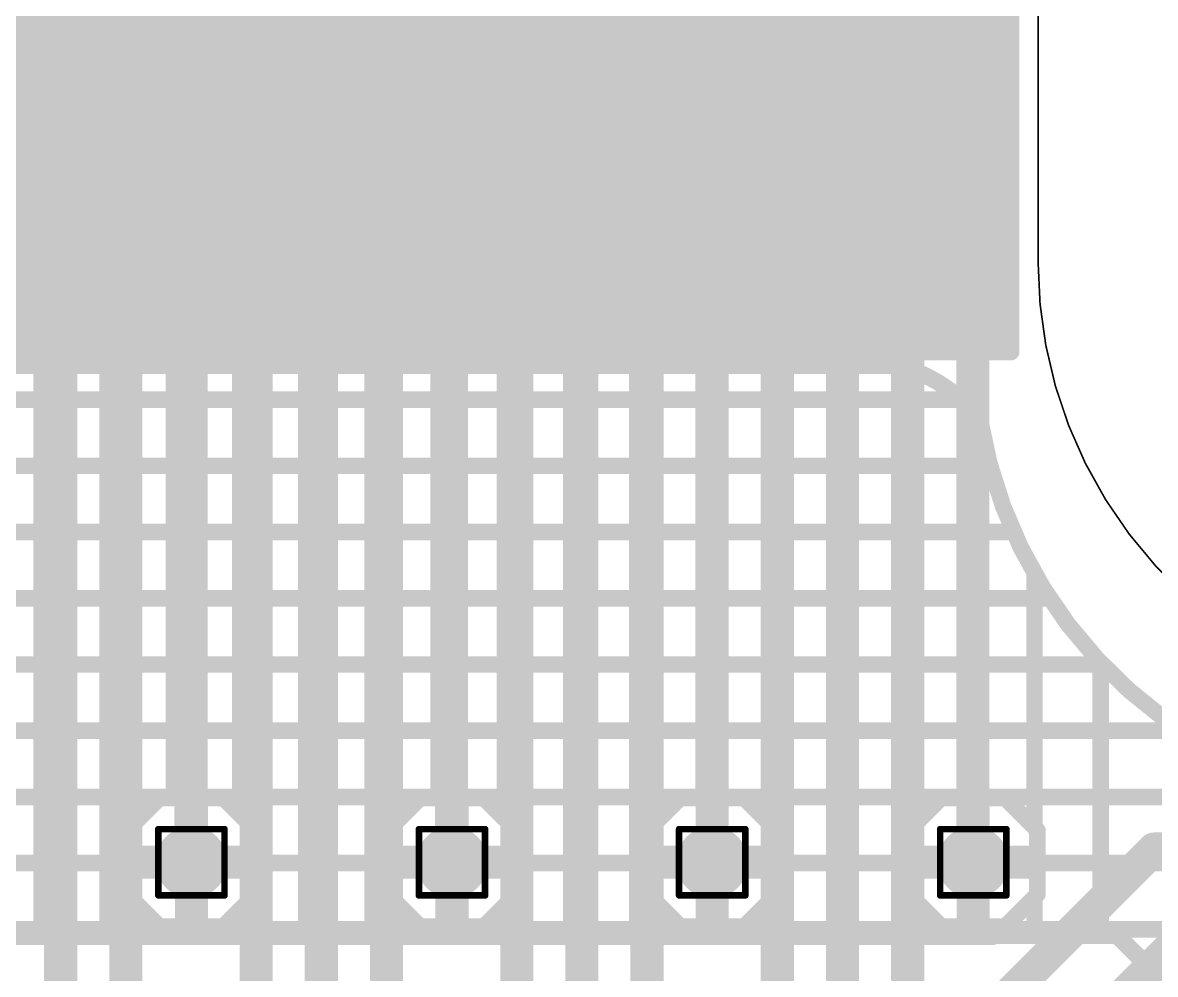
# Model space of a CAD drawing. Header units: millimetres. Extents: x 0 to 13.2, y -0.1 to 6.1.
# Drawn here: x 3.8922 to 4.2344, y 3.8461 to 4.1336 of the extents above; entities that cross this region are included whole.
import ezdxf

# ---------------------------------------------------------------- set-up
doc = ezdxf.new("R2010")
doc.units = ezdxf.units.MM
doc.header["$MEASUREMENT"] = 0
for name, color, linetype in [('BottomLayer', 5, 'Continuous'), ('BottomOverlay', 54, 'Continuous'), ('BottomPaste', 16, 'Continuous'), ('BottomSolder', 6, 'Continuous'), ('DrillDrawing', 1, 'Continuous'), ('Mechanical2', 216, 'Continuous'), ('TopLayer', 1, 'Continuous'), ('TopSolder', 216, 'Continuous'), ('ViaHoleLayer', 16, 'Continuous')]:
    doc.layers.add(name, color=color, linetype=linetype)

# ---------------------------------------------------------------- blocks, each defined once
blk = doc.blocks.new('32_____R______P_____B_9')
at = {"layer": 'BottomLayer'}
for points in [[(-0.29921, -0.07874), (-0.31102, -0.07874), (-0.31102, 0.07874), (-0.29921, 0.07874)], [(-0.27953, -0.07874), (-0.29134, -0.07874), (-0.29134, 0.07874), (-0.27953, 0.07874)], [(-0.25984, -0.07874), (-0.27165, -0.07874), (-0.27165, 0.07874), (-0.25984, 0.07874)], [(-0.24016, -0.07874), (-0.25197, -0.07874), (-0.25197, 0.07874), (-0.24016, 0.07874)], [(-0.22047, -0.07874), (-0.23228, -0.07874), (-0.23228, 0.07874), (-0.22047, 0.07874)], [(-0.20079, -0.07874), (-0.2126, -0.07874), (-0.2126, 0.07874), (-0.20079, 0.07874)], [(-0.1811, -0.07874), (-0.19291, -0.07874), (-0.19291, 0.07874), (-0.1811, 0.07874)], [(-0.16142, -0.07874), (-0.17323, -0.07874), (-0.17323, 0.07874), (-0.16142, 0.07874)], [(-0.14173, -0.07874), (-0.15354, -0.07874), (-0.15354, 0.07874), (-0.14173, 0.07874)], [(-0.12205, -0.07874), (-0.13386, -0.07874), (-0.13386, 0.07874), (-0.12205, 0.07874)], [(-0.10236, -0.07874), (-0.11417, -0.07874), (-0.11417, 0.07874), (-0.10236, 0.07874)], [(-0.08268, -0.07874), (-0.09449, -0.07874), (-0.09449, 0.07874), (-0.08268, 0.07874)], [(-0.06299, -0.07874), (-0.0748, -0.07874), (-0.0748, 0.07874), (-0.06299, 0.07874)], [(-0.04331, -0.07874), (-0.05512, -0.07874), (-0.05512, 0.07874), (-0.04331, 0.07874)], [(-0.02362, -0.07874), (-0.03543, -0.07874), (-0.03543, 0.07874), (-0.02362, 0.07874)], [(-0.00394, -0.07874), (-0.01575, -0.07874), (-0.01575, 0.07874), (-0.00394, 0.07874)], [(0.01575, -0.07874), (0.00394, -0.07874), (0.00394, 0.07874), (0.01575, 0.07874)], [(0.03543, -0.07874), (0.02362, -0.07874), (0.02362, 0.07874), (0.03543, 0.07874)], [(0.05512, -0.07874), (0.04331, -0.07874), (0.04331, 0.07874), (0.05512, 0.07874)], [(0.0748, -0.07874), (0.06299, -0.07874), (0.06299, 0.07874), (0.0748, 0.07874)], [(0.09449, -0.07874), (0.08268, -0.07874), (0.08268, 0.07874), (0.09449, 0.07874)], [(0.11417, -0.07874), (0.10236, -0.07874), (0.10236, 0.07874), (0.11417, 0.07874)], [(0.13386, -0.07874), (0.12205, -0.07874), (0.12205, 0.07874), (0.13386, 0.07874)], [(0.15354, -0.07874), (0.14173, -0.07874), (0.14173, 0.07874), (0.15354, 0.07874)], [(0.17323, -0.07874), (0.16142, -0.07874), (0.16142, 0.07874), (0.17323, 0.07874)], [(0.19291, -0.07874), (0.1811, -0.07874), (0.1811, 0.07874), (0.19291, 0.07874)], [(0.2126, -0.07874), (0.20079, -0.07874), (0.20079, 0.07874), (0.2126, 0.07874)], [(0.23228, -0.07874), (0.22047, -0.07874), (0.22047, 0.07874), (0.23228, 0.07874)], [(0.25197, -0.07874), (0.24016, -0.07874), (0.24016, 0.07874), (0.25197, 0.07874)], [(0.27165, -0.07874), (0.25984, -0.07874), (0.25984, 0.07874), (0.27165, 0.07874)], [(0.29134, -0.07874), (0.27953, -0.07874), (0.27953, 0.07874), (0.29134, 0.07874)], [(0.31102, -0.07874), (0.29921, -0.07874), (0.29921, 0.07874), (0.31102, 0.07874)]]:
    blk.add_hatch(color=5, dxfattribs=at).paths.add_polyline_path(points)
at = {"layer": 'BottomPaste'}
for points in [[(-0.29921, -0.07874), (-0.31102, -0.07874), (-0.31102, 0.07874), (-0.29921, 0.07874)], [(-0.27953, -0.07874), (-0.29134, -0.07874), (-0.29134, 0.07874), (-0.27953, 0.07874)], [(-0.25984, -0.07874), (-0.27165, -0.07874), (-0.27165, 0.07874), (-0.25984, 0.07874)], [(-0.24016, -0.07874), (-0.25197, -0.07874), (-0.25197, 0.07874), (-0.24016, 0.07874)], [(-0.22047, -0.07874), (-0.23228, -0.07874), (-0.23228, 0.07874), (-0.22047, 0.07874)], [(-0.20079, -0.07874), (-0.2126, -0.07874), (-0.2126, 0.07874), (-0.20079, 0.07874)], [(-0.1811, -0.07874), (-0.19291, -0.07874), (-0.19291, 0.07874), (-0.1811, 0.07874)], [(-0.16142, -0.07874), (-0.17323, -0.07874), (-0.17323, 0.07874), (-0.16142, 0.07874)], [(-0.14173, -0.07874), (-0.15354, -0.07874), (-0.15354, 0.07874), (-0.14173, 0.07874)], [(-0.12205, -0.07874), (-0.13386, -0.07874), (-0.13386, 0.07874), (-0.12205, 0.07874)], [(-0.10236, -0.07874), (-0.11417, -0.07874), (-0.11417, 0.07874), (-0.10236, 0.07874)], [(-0.08268, -0.07874), (-0.09449, -0.07874), (-0.09449, 0.07874), (-0.08268, 0.07874)], [(-0.06299, -0.07874), (-0.0748, -0.07874), (-0.0748, 0.07874), (-0.06299, 0.07874)], [(-0.04331, -0.07874), (-0.05512, -0.07874), (-0.05512, 0.07874), (-0.04331, 0.07874)], [(-0.02362, -0.07874), (-0.03543, -0.07874), (-0.03543, 0.07874), (-0.02362, 0.07874)], [(-0.00394, -0.07874), (-0.01575, -0.07874), (-0.01575, 0.07874), (-0.00394, 0.07874)], [(0.01575, -0.07874), (0.00394, -0.07874), (0.00394, 0.07874), (0.01575, 0.07874)], [(0.03543, -0.07874), (0.02362, -0.07874), (0.02362, 0.07874), (0.03543, 0.07874)], [(0.05512, -0.07874), (0.04331, -0.07874), (0.04331, 0.07874), (0.05512, 0.07874)], [(0.0748, -0.07874), (0.06299, -0.07874), (0.06299, 0.07874), (0.0748, 0.07874)], [(0.09449, -0.07874), (0.08268, -0.07874), (0.08268, 0.07874), (0.09449, 0.07874)], [(0.11417, -0.07874), (0.10236, -0.07874), (0.10236, 0.07874), (0.11417, 0.07874)], [(0.13386, -0.07874), (0.12205, -0.07874), (0.12205, 0.07874), (0.13386, 0.07874)], [(0.15354, -0.07874), (0.14173, -0.07874), (0.14173, 0.07874), (0.15354, 0.07874)], [(0.17323, -0.07874), (0.16142, -0.07874), (0.16142, 0.07874), (0.17323, 0.07874)], [(0.19291, -0.07874), (0.1811, -0.07874), (0.1811, 0.07874), (0.19291, 0.07874)], [(0.2126, -0.07874), (0.20079, -0.07874), (0.20079, 0.07874), (0.2126, 0.07874)], [(0.23228, -0.07874), (0.22047, -0.07874), (0.22047, 0.07874), (0.23228, 0.07874)], [(0.25197, -0.07874), (0.24016, -0.07874), (0.24016, 0.07874), (0.25197, 0.07874)], [(0.27165, -0.07874), (0.25984, -0.07874), (0.25984, 0.07874), (0.27165, 0.07874)], [(0.29134, -0.07874), (0.27953, -0.07874), (0.27953, 0.07874), (0.29134, 0.07874)], [(0.31102, -0.07874), (0.29921, -0.07874), (0.29921, 0.07874), (0.31102, 0.07874)]]:
    blk.add_hatch(color=16, dxfattribs=at).paths.add_polyline_path(points)
at = {"layer": 'BottomSolder'}
for points in [[(-0.29521, -0.08274), (-0.31502, -0.08274), (-0.31502, 0.08274), (-0.29521, 0.08274)], [(-0.27553, -0.08274), (-0.29534, -0.08274), (-0.29534, 0.08274), (-0.27553, 0.08274)], [(-0.25584, -0.08274), (-0.27565, -0.08274), (-0.27565, 0.08274), (-0.25584, 0.08274)], [(-0.23616, -0.08274), (-0.25597, -0.08274), (-0.25597, 0.08274), (-0.23616, 0.08274)], [(-0.21647, -0.08274), (-0.23628, -0.08274), (-0.23628, 0.08274), (-0.21647, 0.08274)], [(-0.19679, -0.08274), (-0.2166, -0.08274), (-0.2166, 0.08274), (-0.19679, 0.08274)], [(-0.1771, -0.08274), (-0.19691, -0.08274), (-0.19691, 0.08274), (-0.1771, 0.08274)], [(-0.15742, -0.08274), (-0.17723, -0.08274), (-0.17723, 0.08274), (-0.15742, 0.08274)], [(-0.13773, -0.08274), (-0.15754, -0.08274), (-0.15754, 0.08274), (-0.13773, 0.08274)], [(-0.11805, -0.08274), (-0.13786, -0.08274), (-0.13786, 0.08274), (-0.11805, 0.08274)], [(-0.09836, -0.08274), (-0.11817, -0.08274), (-0.11817, 0.08274), (-0.09836, 0.08274)], [(-0.07868, -0.08274), (-0.09849, -0.08274), (-0.09849, 0.08274), (-0.07868, 0.08274)], [(-0.05899, -0.08274), (-0.0788, -0.08274), (-0.0788, 0.08274), (-0.05899, 0.08274)], [(-0.03931, -0.08274), (-0.05912, -0.08274), (-0.05912, 0.08274), (-0.03931, 0.08274)], [(-0.01962, -0.08274), (-0.03943, -0.08274), (-0.03943, 0.08274), (-0.01962, 0.08274)], [(0.00006, -0.08274), (-0.01975, -0.08274), (-0.01975, 0.08274), (0.00006, 0.08274)], [(0.01975, -0.08274), (-0.00006, -0.08274), (-0.00006, 0.08274), (0.01975, 0.08274)], [(0.03943, -0.08274), (0.01962, -0.08274), (0.01962, 0.08274), (0.03943, 0.08274)], [(0.05912, -0.08274), (0.03931, -0.08274), (0.03931, 0.08274), (0.05912, 0.08274)], [(0.0788, -0.08274), (0.05899, -0.08274), (0.05899, 0.08274), (0.0788, 0.08274)], [(0.09849, -0.08274), (0.07868, -0.08274), (0.07868, 0.08274), (0.09849, 0.08274)], [(0.11817, -0.08274), (0.09836, -0.08274), (0.09836, 0.08274), (0.11817, 0.08274)], [(0.13786, -0.08274), (0.11805, -0.08274), (0.11805, 0.08274), (0.13786, 0.08274)], [(0.15754, -0.08274), (0.13773, -0.08274), (0.13773, 0.08274), (0.15754, 0.08274)], [(0.17723, -0.08274), (0.15742, -0.08274), (0.15742, 0.08274), (0.17723, 0.08274)], [(0.19691, -0.08274), (0.1771, -0.08274), (0.1771, 0.08274), (0.19691, 0.08274)], [(0.2166, -0.08274), (0.19679, -0.08274), (0.19679, 0.08274), (0.2166, 0.08274)], [(0.23628, -0.08274), (0.21647, -0.08274), (0.21647, 0.08274), (0.23628, 0.08274)], [(0.25597, -0.08274), (0.23616, -0.08274), (0.23616, 0.08274), (0.25597, 0.08274)], [(0.27565, -0.08274), (0.25584, -0.08274), (0.25584, 0.08274), (0.27565, 0.08274)], [(0.29534, -0.08274), (0.27553, -0.08274), (0.27553, 0.08274), (0.29534, 0.08274)], [(0.31502, -0.08274), (0.29521, -0.08274), (0.29521, 0.08274), (0.31502, 0.08274)]]:
    blk.add_hatch(color=6, dxfattribs=at).paths.add_polyline_path(points)
at = {"layer": 'BottomOverlay'}
for points, const_width in [([(0.31412, 0.1), (0.29912, 0.1)], 0.00787), ([(0.30612, 0.093), (0.29912, 0.1)], 0.00787), ([(0.31412, 0.1), (0.30712, 0.093)], 0.00787), ([(-0.31669, 0.084), (-0.31669, -0.079)], 0.005), ([(0.31669, 0.084), (-0.31669, 0.084)], 0.005), ([(0.31669, 0.084), (0.19512, 0.084)], 0.005), ([(0.31669, 0.084), (0.31669, -0.079)], 0.005)]:
    blk.add_lwpolyline(points, dxfattribs=dict(at, const_width=const_width))
for points, const_width in [([(0.29715, 0.1, 1), (0.30109, 0.1, 1)], 0.00394), ([(0.29715, 0.1, 1), (0.30109, 0.1, 1)], 0.00394), ([(0.31215, 0.1, 1), (0.31609, 0.1, 1)], 0.00394), ([(0.31215, 0.1, 1), (0.31609, 0.1, 1)], 0.00394), ([(0.30415, 0.093, 1), (0.30809, 0.093, 1)], 0.00394), ([(0.30515, 0.093, 1), (0.30909, 0.093, 1)], 0.00394), ([(-0.31794, 0.084, 1), (-0.31544, 0.084, 1)], 0.0025), ([(-0.31794, 0.084, 1), (-0.31544, 0.084, 1)], 0.0025), ([(0.19387, 0.084, 1), (0.19637, 0.084, 1)], 0.0025), ([(0.31544, 0.084, 1), (0.31794, 0.084, 1)], 0.0025), ([(0.31544, 0.084, 1), (0.31794, 0.084, 1)], 0.0025), ([(0.31544, 0.084, 1), (0.31794, 0.084, 1)], 0.0025), ([(-0.31794, -0.079, 1), (-0.31544, -0.079, 1)], 0.0025), ([(0.31544, -0.079, 1), (0.31794, -0.079, 1)], 0.0025)]:
    blk.add_lwpolyline(points, format="xyb", close=True, dxfattribs=dict(at, const_width=const_width))

msp = doc.modelspace()

# ---------------------------------------------------------------- hatches: boundary and pattern name
at = {"layer": 'BottomLayer'}
h = msp.add_hatch(color=5, dxfattribs=at)
edge = h.paths.add_edge_path()
edge.add_arc((3.94315, 3.88), 0.00689, 0, 360)
h = msp.add_hatch(color=5, dxfattribs=at)
edge = h.paths.add_edge_path()
edge.add_arc((4.02189, 3.88), 0.00689, 0, 360)
h = msp.add_hatch(color=5, dxfattribs=at)
edge = h.paths.add_edge_path()
edge.add_arc((4.1005, 3.88), 0.00689, 0, 360)
h = msp.add_hatch(color=5, dxfattribs=at)
edge = h.paths.add_edge_path()
edge.add_arc((4.17937, 3.88), 0.00689, 0, 360)
at = {"layer": 'BottomSolder'}
h = msp.add_hatch(color=6, dxfattribs=at)
edge = h.paths.add_edge_path()
edge.add_arc((3.94315, 3.88), 0.01089, 0, 360)
h = msp.add_hatch(color=6, dxfattribs=at)
edge = h.paths.add_edge_path()
edge.add_arc((4.02189, 3.88), 0.01089, 0, 360)
h = msp.add_hatch(color=6, dxfattribs=at)
edge = h.paths.add_edge_path()
edge.add_arc((4.1005, 3.88), 0.01089, 0, 360)
h = msp.add_hatch(color=6, dxfattribs=at)
edge = h.paths.add_edge_path()
edge.add_arc((4.17937, 3.88), 0.01089, 0, 360)
at = {"layer": 'TopLayer'}
h = msp.add_hatch(color=1, dxfattribs=at)
edge = h.paths.add_edge_path()
edge.add_arc((3.94315, 3.88), 0.00689, 0, 360)
h = msp.add_hatch(color=1, dxfattribs=at)
edge = h.paths.add_edge_path()
edge.add_arc((4.02189, 3.88), 0.00689, 0, 360)
h = msp.add_hatch(color=1, dxfattribs=at)
edge = h.paths.add_edge_path()
edge.add_arc((4.1005, 3.88), 0.00689, 0, 360)
h = msp.add_hatch(color=1, dxfattribs=at)
edge = h.paths.add_edge_path()
edge.add_arc((4.17937, 3.88), 0.00689, 0, 360)
at = {"layer": 'TopSolder'}
h = msp.add_hatch(color=216, dxfattribs=at)
edge = h.paths.add_edge_path()
edge.add_arc((3.94315, 3.88), 0.01089, 0, 360)
h = msp.add_hatch(color=216, dxfattribs=at)
edge = h.paths.add_edge_path()
edge.add_arc((4.02189, 3.88), 0.01089, 0, 360)
h = msp.add_hatch(color=216, dxfattribs=at)
edge = h.paths.add_edge_path()
edge.add_arc((4.1005, 3.88), 0.01089, 0, 360)
h = msp.add_hatch(color=216, dxfattribs=at)
edge = h.paths.add_edge_path()
edge.add_arc((4.17937, 3.88), 0.01089, 0, 360)
at = {"layer": 'ViaHoleLayer'}
h = msp.add_hatch(color=16, dxfattribs=at)
edge = h.paths.add_edge_path()
edge.add_arc((3.94315, 3.88), 0.00394, 0, 360)
h = msp.add_hatch(color=16, dxfattribs=at)
edge = h.paths.add_edge_path()
edge.add_arc((4.02189, 3.88), 0.00394, 0, 360)
h = msp.add_hatch(color=16, dxfattribs=at)
edge = h.paths.add_edge_path()
edge.add_arc((4.1005, 3.88), 0.00394, 0, 360)
h = msp.add_hatch(color=16, dxfattribs=at)
edge = h.paths.add_edge_path()
edge.add_arc((4.17937, 3.88), 0.00394, 0, 360)

# ---------------------------------------------------------------- linework, layer by layer
at = {"layer": 'BottomLayer', "const_width": 0.01}
for points in [[(3.90365, 3.8203), (3.90365, 4.1181)], [(3.92333, 3.83), (3.92333, 4.1181)], [(3.94302, 3.88), (3.94302, 4.1181)], [(3.9627, 3.69647), (3.9627, 4.1181)], [(3.98239, 3.8203), (3.98239, 4.1181)], [(4.00207, 3.76), (4.00207, 4.1181)], [(4.02176, 3.88), (4.02176, 4.1181)], [(4.04144, 3.71856), (4.04144, 4.1181)], [(4.06113, 3.8203), (4.06113, 4.1181)], [(4.08081, 3.76), (4.08081, 4.1181)], [(4.1005, 3.88), (4.1005, 4.1181)], [(4.12018, 3.75382), (4.12018, 4.1181)], [(4.13987, 3.8203), (4.13987, 4.1181)], [(4.15955, 3.76155), (4.15955, 4.1181)], [(4.17924, 3.88), (4.17924, 4.1181)], [(4.181, 3.831), (4.234, 3.884)], [(4.234, 3.884), (4.4743, 3.884)], [(4.205, 3.8203), (4.2427, 3.858)]]:
    msp.add_lwpolyline(points, dxfattribs=at)
at = {"layer": 'BottomLayer', "const_width": 0.005}
for points in [[(3.90115, 4.1181, 1), (3.90615, 4.1181, 1)], [(3.92083, 4.1181, 1), (3.92583, 4.1181, 1)], [(3.94052, 4.1181, 1), (3.94552, 4.1181, 1)], [(3.9602, 4.1181, 1), (3.9652, 4.1181, 1)], [(3.97989, 4.1181, 1), (3.98489, 4.1181, 1)], [(3.99957, 4.1181, 1), (4.00457, 4.1181, 1)], [(4.01926, 4.1181, 1), (4.02426, 4.1181, 1)], [(4.03894, 4.1181, 1), (4.04394, 4.1181, 1)], [(4.05863, 4.1181, 1), (4.06363, 4.1181, 1)], [(4.07831, 4.1181, 1), (4.08331, 4.1181, 1)], [(4.098, 4.1181, 1), (4.103, 4.1181, 1)], [(4.11768, 4.1181, 1), (4.12268, 4.1181, 1)], [(4.13737, 4.1181, 1), (4.14237, 4.1181, 1)], [(4.15705, 4.1181, 1), (4.16205, 4.1181, 1)], [(4.17674, 4.1181, 1), (4.18174, 4.1181, 1)], [(4.2315, 3.884, 1), (4.2365, 3.884, 1)], [(4.2315, 3.884, 1), (4.2365, 3.884, 1)], [(3.94052, 3.88, 1), (3.94552, 3.88, 1)], [(4.01926, 3.88, 1), (4.02426, 3.88, 1)], [(4.098, 3.88, 1), (4.103, 3.88, 1)], [(4.17674, 3.88, 1), (4.18174, 3.88, 1)]]:
    msp.add_lwpolyline(points, format="xyb", close=True, dxfattribs=at)
at = {"layer": 'DrillDrawing', "const_width": 0.002}
for points in [[(3.93315, 3.89), (3.95315, 3.89)], [(3.93315, 3.87), (3.93315, 3.89)], [(3.95315, 3.87), (3.95315, 3.89)], [(4.01189, 3.89), (4.03189, 3.89)], [(4.01189, 3.87), (4.01189, 3.89)], [(4.03189, 3.87), (4.03189, 3.89)], [(4.0905, 3.89), (4.1105, 3.89)], [(4.0905, 3.87), (4.0905, 3.89)], [(4.1105, 3.87), (4.1105, 3.89)], [(4.16937, 3.89), (4.18937, 3.89)], [(4.16937, 3.87), (4.16937, 3.89)], [(4.18937, 3.87), (4.18937, 3.89)], [(3.93315, 3.87), (3.95315, 3.87)], [(4.01189, 3.87), (4.03189, 3.87)], [(4.0905, 3.87), (4.1105, 3.87)], [(4.16937, 3.87), (4.18937, 3.87)]]:
    msp.add_lwpolyline(points, dxfattribs=at)
at = {"layer": 'DrillDrawing', "const_width": 0.001}
for points in [[(3.93265, 3.89, 1), (3.93365, 3.89, 1)], [(3.93265, 3.89, 1), (3.93365, 3.89, 1)], [(3.95265, 3.89, 1), (3.95365, 3.89, 1)], [(3.95265, 3.89, 1), (3.95365, 3.89, 1)], [(4.01139, 3.89, 1), (4.01239, 3.89, 1)], [(4.01139, 3.89, 1), (4.01239, 3.89, 1)], [(4.03139, 3.89, 1), (4.03239, 3.89, 1)], [(4.03139, 3.89, 1), (4.03239, 3.89, 1)], [(4.09, 3.89, 1), (4.091, 3.89, 1)], [(4.09, 3.89, 1), (4.091, 3.89, 1)], [(4.11, 3.89, 1), (4.111, 3.89, 1)], [(4.11, 3.89, 1), (4.111, 3.89, 1)], [(4.16887, 3.89, 1), (4.16987, 3.89, 1)], [(4.16887, 3.89, 1), (4.16987, 3.89, 1)], [(4.18887, 3.89, 1), (4.18987, 3.89, 1)], [(4.18887, 3.89, 1), (4.18987, 3.89, 1)], [(3.93265, 3.87, 1), (3.93365, 3.87, 1)], [(3.93265, 3.87, 1), (3.93365, 3.87, 1)], [(3.95265, 3.87, 1), (3.95365, 3.87, 1)], [(3.95265, 3.87, 1), (3.95365, 3.87, 1)], [(4.01139, 3.87, 1), (4.01239, 3.87, 1)], [(4.01139, 3.87, 1), (4.01239, 3.87, 1)], [(4.03139, 3.87, 1), (4.03239, 3.87, 1)], [(4.03139, 3.87, 1), (4.03239, 3.87, 1)], [(4.09, 3.87, 1), (4.091, 3.87, 1)], [(4.09, 3.87, 1), (4.091, 3.87, 1)], [(4.11, 3.87, 1), (4.111, 3.87, 1)], [(4.11, 3.87, 1), (4.111, 3.87, 1)], [(4.16887, 3.87, 1), (4.16987, 3.87, 1)], [(4.16887, 3.87, 1), (4.16987, 3.87, 1)], [(4.18887, 3.87, 1), (4.18987, 3.87, 1)], [(4.18887, 3.87, 1), (4.18987, 3.87, 1)]]:
    msp.add_lwpolyline(points, format="xyb", close=True, dxfattribs=at)
at = {"layer": 'Mechanical2', "const_width": 0.0005}
msp.add_lwpolyline([(4.19897, 4.06119), (4.19897, 4.20111)], dxfattribs=at)
at = {"layer": 'Mechanical2', "const_width": 0.00025}
msp.add_lwpolyline([(4.19884, 4.06119, 1), (4.19909, 4.06119, 1)], format="xyb", close=True, dxfattribs=at)
msp.add_lwpolyline([(4.19884, 4.06119, 1), (4.19909, 4.06119, 1)], format="xyb", close=True, dxfattribs=at)
at = {"layer": 'Mechanical2', "const_width": 0.0005}
msp.add_lwpolyline([(4.33509, 3.92507, -0.414214), (4.19897, 4.06119)], format="xyb", dxfattribs=at)
at = {"layer": 'TopLayer'}
for points, const_width in [([(3.59, 4.03), (4.157, 4.03)], 0.005), ([(3.89787, 3.8575), (3.89787, 4.03)], 0.005), ([(3.91787, 3.8575), (3.91787, 4.03)], 0.005), ([(3.93787, 3.89939), (3.93787, 4.03)], 0.005), ([(3.95787, 3.89437), (3.95787, 4.03)], 0.005), ([(3.97787, 3.8575), (3.97787, 4.03)], 0.005), ([(3.99787, 3.8575), (3.99787, 4.03)], 0.005), ([(4.01787, 3.89939), (4.01787, 4.03)], 0.005), ([(4.03787, 3.89311), (4.03787, 4.03)], 0.005), ([(4.05787, 3.8575), (4.05787, 4.03)], 0.005), ([(4.07787, 3.8575), (4.07787, 4.03)], 0.005), ([(4.09787, 3.89939), (4.09787, 4.03)], 0.005), ([(4.11787, 3.89171), (4.11787, 4.03)], 0.005), ([(4.13787, 3.8575), (4.13787, 4.03)], 0.005), ([(4.15787, 3.8575), (4.15787, 4.02975)], 0.005), ([(3.56742, 4.01975), (4.1758, 4.01975)], 0.005), ([(4.17787, 3.89939), (4.17787, 4.01777)], 0.005), ([(3.55959, 3.99975), (4.18444, 3.99975)], 0.005), ([(3.55417, 3.97975), (4.19155, 3.97975)], 0.005), ([(4.19787, 3.89059), (4.19787, 3.96723)], 0.005), ([(3.54458, 3.95975), (4.20244, 3.95975)], 0.005), ([(4.21787, 3.8578), (4.21787, 3.94025)], 0.005), ([(3.52944, 3.93975), (4.21834, 3.93975)], 0.005), ([(3.50477, 3.91975), (4.24227, 3.91975)], 0.005), ([(3.28604, 3.89975), (4.28952, 3.89975)], 0.005), ([(3.92376, 3.88969), (3.93345, 3.89939)], 0.005), ([(3.93345, 3.89939), (3.95284, 3.89939)], 0.005), ([(3.94315, 3.88), (3.94315, 3.89689)], 0.01), ([(3.95284, 3.89939), (3.96254, 3.88969)], 0.005), ([(4.0025, 3.88969), (4.01219, 3.89939)], 0.005), ([(4.01219, 3.89939), (4.03158, 3.89939)], 0.005), ([(4.02189, 3.88), (4.02189, 3.89689)], 0.01), ([(4.03158, 3.89939), (4.04128, 3.88969)], 0.005), ([(4.08111, 3.88969), (4.0908, 3.89939)], 0.005), ([(4.0908, 3.89939), (4.11019, 3.89939)], 0.005), ([(4.1005, 3.88), (4.1005, 3.89689)], 0.01), ([(4.11019, 3.89939), (4.11989, 3.88969)], 0.005), ([(4.15998, 3.88969), (4.16968, 3.89939)], 0.005), ([(4.16968, 3.89939), (4.18907, 3.89939)], 0.005), ([(4.17937, 3.88), (4.17937, 3.89689)], 0.01), ([(4.18907, 3.89939), (4.19876, 3.88969)], 0.005), ([(3.92376, 3.87031), (3.92376, 3.88969)], 0.005), ([(3.96254, 3.87031), (3.96254, 3.88969)], 0.005), ([(4.0025, 3.87031), (4.0025, 3.88969)], 0.005), ([(4.04128, 3.87031), (4.04128, 3.88969)], 0.005), ([(4.08111, 3.87031), (4.08111, 3.88969)], 0.005), ([(4.11989, 3.87031), (4.11989, 3.88969)], 0.005), ([(4.15998, 3.87031), (4.15998, 3.88969)], 0.005), ([(4.19876, 3.87031), (4.19876, 3.88969)], 0.005), ([(3.92626, 3.88), (3.94315, 3.88)], 0.01), ([(3.94315, 3.86311), (3.94315, 3.88)], 0.01), ([(3.94315, 3.88), (3.96004, 3.88)], 0.01), ([(4.005, 3.88), (4.02189, 3.88)], 0.01), ([(4.02189, 3.88), (4.03878, 3.88)], 0.01), ([(4.02189, 3.86311), (4.02189, 3.88)], 0.01), ([(4.08361, 3.88), (4.1005, 3.88)], 0.01), ([(4.1005, 3.86311), (4.1005, 3.88)], 0.01), ([(4.1005, 3.88), (4.11739, 3.88)], 0.01), ([(4.16248, 3.88), (4.17937, 3.88)], 0.01), ([(4.17937, 3.88), (4.19626, 3.88)], 0.01), ([(4.17937, 3.86311), (4.17937, 3.88)], 0.01), ([(3.8838, 3.87975), (3.92376, 3.87975)], 0.005), ([(3.96254, 3.87975), (4.0025, 3.87975)], 0.005), ([(4.04128, 3.87975), (4.08111, 3.87975)], 0.005), ([(4.11989, 3.87975), (4.15998, 3.87975)], 0.005), ([(4.19876, 3.87975), (4.48, 3.87975)], 0.005), ([(3.92376, 3.87031), (3.93345, 3.86061)], 0.005), ([(3.95284, 3.86061), (3.96254, 3.87031)], 0.005), ([(4.0025, 3.87031), (4.01219, 3.86061)], 0.005), ([(4.03158, 3.86061), (4.04128, 3.87031)], 0.005), ([(4.08111, 3.87031), (4.0908, 3.86061)], 0.005), ([(4.11019, 3.86061), (4.11989, 3.87031)], 0.005), ([(4.11787, 3.8575), (4.11787, 3.86829)], 0.005), ([(4.15998, 3.87031), (4.16968, 3.86061)], 0.005), ([(4.18907, 3.86061), (4.19876, 3.87031)], 0.005), ([(4.19787, 3.8578), (4.19787, 3.86941)], 0.005), ([(3.95787, 3.8575), (3.95787, 3.86563)], 0.005), ([(4.03787, 3.8575), (4.03787, 3.86689)], 0.005), ([(3.46984, 3.85975), (4.48, 3.85975)], 0.005), ([(3.93345, 3.86061), (3.95284, 3.86061)], 0.005), ([(3.93787, 3.8575), (3.93787, 3.86061)], 0.005), ([(4.01219, 3.86061), (4.03158, 3.86061)], 0.005), ([(4.01787, 3.8575), (4.01787, 3.86061)], 0.005), ([(4.0908, 3.86061), (4.11019, 3.86061)], 0.005), ([(4.09787, 3.8575), (4.09787, 3.86061)], 0.005), ([(4.16968, 3.86061), (4.18907, 3.86061)], 0.005), ([(4.17787, 3.8575), (4.17787, 3.86061)], 0.005), ([(4.18555, 3.8578), (4.22305, 3.8578)], 0.005), ([(4.22305, 3.8578), (4.2418, 3.83905)], 0.005), ([(3.88316, 3.8575), (4.18525, 3.8575)], 0.005), ([(4.22305, 3.8575), (4.2418, 3.83875)], 0.005)]:
    msp.add_lwpolyline(points, dxfattribs=dict(at, const_width=const_width))
for points, const_width in [([(3.89662, 4.03, 1), (3.89912, 4.03, 1)], 0.0025), ([(3.91662, 4.03, 1), (3.91912, 4.03, 1)], 0.0025), ([(3.93662, 4.03, 1), (3.93912, 4.03, 1)], 0.0025), ([(3.95662, 4.03, 1), (3.95912, 4.03, 1)], 0.0025), ([(3.97662, 4.03, 1), (3.97912, 4.03, 1)], 0.0025), ([(3.99662, 4.03, 1), (3.99912, 4.03, 1)], 0.0025), ([(4.01662, 4.03, 1), (4.01912, 4.03, 1)], 0.0025), ([(4.03662, 4.03, 1), (4.03912, 4.03, 1)], 0.0025), ([(4.05662, 4.03, 1), (4.05912, 4.03, 1)], 0.0025), ([(4.07662, 4.03, 1), (4.07912, 4.03, 1)], 0.0025), ([(4.09662, 4.03, 1), (4.09912, 4.03, 1)], 0.0025), ([(4.11662, 4.03, 1), (4.11912, 4.03, 1)], 0.0025), ([(4.13662, 4.03, 1), (4.13912, 4.03, 1)], 0.0025), ([(4.15575, 4.03, 1), (4.15825, 4.03, 1)], 0.0025), ([(4.15575, 4.03, 1), (4.15825, 4.03, 1)], 0.0025), ([(4.15662, 4.02975, 1), (4.15912, 4.02975, 1)], 0.0025), ([(4.17455, 4.01975, 1), (4.17705, 4.01975, 1)], 0.0025), ([(4.17662, 4.01777, 1), (4.17912, 4.01777, 1)], 0.0025), ([(4.18015, 4.01374, 1), (4.18265, 4.01374, 1)], 0.0025), ([(4.18015, 4.01374, 1), (4.18265, 4.01374, 1)], 0.0025), ([(4.18319, 3.99975, 1), (4.18569, 3.99975, 1)], 0.0025), ([(4.1903, 3.97975, 1), (4.1928, 3.97975, 1)], 0.0025), ([(4.19662, 3.96723, 1), (4.19912, 3.96723, 1)], 0.0025), ([(4.20119, 3.95975, 1), (4.20369, 3.95975, 1)], 0.0025), ([(4.21662, 3.94025, 1), (4.21912, 3.94025, 1)], 0.0025), ([(4.21709, 3.93975, 1), (4.21959, 3.93975, 1)], 0.0025), ([(3.9322, 3.89939, 1), (3.9347, 3.89939, 1)], 0.0025), ([(3.9322, 3.89939, 1), (3.9347, 3.89939, 1)], 0.0025), ([(3.93662, 3.89939, 1), (3.93912, 3.89939, 1)], 0.0025), ([(3.94065, 3.89689, 1), (3.94565, 3.89689, 1)], 0.005), ([(3.95159, 3.89939, 1), (3.95409, 3.89939, 1)], 0.0025), ([(3.95159, 3.89939, 1), (3.95409, 3.89939, 1)], 0.0025), ([(4.01094, 3.89939, 1), (4.01344, 3.89939, 1)], 0.0025), ([(4.01094, 3.89939, 1), (4.01344, 3.89939, 1)], 0.0025), ([(4.01662, 3.89939, 1), (4.01912, 3.89939, 1)], 0.0025), ([(4.01939, 3.89689, 1), (4.02439, 3.89689, 1)], 0.005), ([(4.03033, 3.89939, 1), (4.03283, 3.89939, 1)], 0.0025), ([(4.03033, 3.89939, 1), (4.03283, 3.89939, 1)], 0.0025), ([(4.08955, 3.89939, 1), (4.09205, 3.89939, 1)], 0.0025), ([(4.08955, 3.89939, 1), (4.09205, 3.89939, 1)], 0.0025), ([(4.09662, 3.89939, 1), (4.09912, 3.89939, 1)], 0.0025), ([(4.098, 3.89689, 1), (4.103, 3.89689, 1)], 0.005), ([(4.10894, 3.89939, 1), (4.11144, 3.89939, 1)], 0.0025), ([(4.10894, 3.89939, 1), (4.11144, 3.89939, 1)], 0.0025), ([(4.16843, 3.89939, 1), (4.17093, 3.89939, 1)], 0.0025), ([(4.16843, 3.89939, 1), (4.17093, 3.89939, 1)], 0.0025), ([(4.17687, 3.89689, 1), (4.18187, 3.89689, 1)], 0.005), ([(4.17662, 3.89939, 1), (4.17912, 3.89939, 1)], 0.0025), ([(4.18781, 3.89939, 1), (4.19032, 3.89939, 1)], 0.0025), ([(4.18781, 3.89939, 1), (4.19032, 3.89939, 1)], 0.0025), ([(3.95662, 3.89437, 1), (3.95912, 3.89437, 1)], 0.0025), ([(4.03662, 3.89311, 1), (4.03912, 3.89311, 1)], 0.0025), ([(3.92251, 3.88969, 1), (3.92501, 3.88969, 1)], 0.0025), ([(3.92251, 3.88969, 1), (3.92501, 3.88969, 1)], 0.0025), ([(3.96129, 3.88969, 1), (3.96379, 3.88969, 1)], 0.0025), ([(3.96129, 3.88969, 1), (3.96379, 3.88969, 1)], 0.0025), ([(4.00125, 3.88969, 1), (4.00375, 3.88969, 1)], 0.0025), ([(4.00125, 3.88969, 1), (4.00375, 3.88969, 1)], 0.0025), ([(4.04003, 3.88969, 1), (4.04253, 3.88969, 1)], 0.0025), ([(4.04003, 3.88969, 1), (4.04253, 3.88969, 1)], 0.0025), ([(4.07986, 3.88969, 1), (4.08236, 3.88969, 1)], 0.0025), ([(4.07986, 3.88969, 1), (4.08236, 3.88969, 1)], 0.0025), ([(4.11662, 3.89171, 1), (4.11912, 3.89171, 1)], 0.0025), ([(4.11864, 3.88969, 1), (4.12114, 3.88969, 1)], 0.0025), ([(4.11864, 3.88969, 1), (4.12114, 3.88969, 1)], 0.0025), ([(4.15873, 3.88969, 1), (4.16123, 3.88969, 1)], 0.0025), ([(4.15873, 3.88969, 1), (4.16123, 3.88969, 1)], 0.0025), ([(4.19662, 3.89059, 1), (4.19912, 3.89059, 1)], 0.0025), ([(4.19751, 3.88969, 1), (4.20001, 3.88969, 1)], 0.0025), ([(4.19751, 3.88969, 1), (4.20001, 3.88969, 1)], 0.0025), ([(3.92376, 3.88, 1), (3.92876, 3.88, 1)], 0.005), ([(3.94065, 3.88, 1), (3.94565, 3.88, 1)], 0.005), ([(3.94065, 3.88, 1), (3.94565, 3.88, 1)], 0.005), ([(3.94065, 3.88, 1), (3.94565, 3.88, 1)], 0.005), ([(3.94065, 3.88, 1), (3.94565, 3.88, 1)], 0.005), ([(3.95754, 3.88, 1), (3.96254, 3.88, 1)], 0.005), ([(4.0025, 3.88, 1), (4.0075, 3.88, 1)], 0.005), ([(4.01939, 3.88, 1), (4.02439, 3.88, 1)], 0.005), ([(4.01939, 3.88, 1), (4.02439, 3.88, 1)], 0.005), ([(4.01939, 3.88, 1), (4.02439, 3.88, 1)], 0.005), ([(4.01939, 3.88, 1), (4.02439, 3.88, 1)], 0.005), ([(4.03628, 3.88, 1), (4.04128, 3.88, 1)], 0.005), ([(4.08111, 3.88, 1), (4.08611, 3.88, 1)], 0.005), ([(4.098, 3.88, 1), (4.103, 3.88, 1)], 0.005), ([(4.098, 3.88, 1), (4.103, 3.88, 1)], 0.005), ([(4.098, 3.88, 1), (4.103, 3.88, 1)], 0.005), ([(4.098, 3.88, 1), (4.103, 3.88, 1)], 0.005), ([(4.11489, 3.88, 1), (4.11989, 3.88, 1)], 0.005), ([(4.15998, 3.88, 1), (4.16498, 3.88, 1)], 0.005), ([(4.17687, 3.88, 1), (4.18187, 3.88, 1)], 0.005), ([(4.17687, 3.88, 1), (4.18187, 3.88, 1)], 0.005), ([(4.17687, 3.88, 1), (4.18187, 3.88, 1)], 0.005), ([(4.17687, 3.88, 1), (4.18187, 3.88, 1)], 0.005), ([(4.19376, 3.88, 1), (4.19876, 3.88, 1)], 0.005), ([(3.92251, 3.87975, 1), (3.92501, 3.87975, 1)], 0.0025), ([(3.96129, 3.87975, 1), (3.96379, 3.87975, 1)], 0.0025), ([(4.00125, 3.87975, 1), (4.00375, 3.87975, 1)], 0.0025), ([(4.04003, 3.87975, 1), (4.04253, 3.87975, 1)], 0.0025), ([(4.07986, 3.87975, 1), (4.08236, 3.87975, 1)], 0.0025), ([(4.11864, 3.87975, 1), (4.12114, 3.87975, 1)], 0.0025), ([(4.15873, 3.87975, 1), (4.16123, 3.87975, 1)], 0.0025), ([(4.19751, 3.87975, 1), (4.20001, 3.87975, 1)], 0.0025), ([(3.92251, 3.87031, 1), (3.92501, 3.87031, 1)], 0.0025), ([(3.92251, 3.87031, 1), (3.92501, 3.87031, 1)], 0.0025), ([(3.96129, 3.87031, 1), (3.96379, 3.87031, 1)], 0.0025), ([(3.96129, 3.87031, 1), (3.96379, 3.87031, 1)], 0.0025), ([(4.00125, 3.87031, 1), (4.00375, 3.87031, 1)], 0.0025), ([(4.00125, 3.87031, 1), (4.00375, 3.87031, 1)], 0.0025), ([(4.04003, 3.87031, 1), (4.04253, 3.87031, 1)], 0.0025), ([(4.04003, 3.87031, 1), (4.04253, 3.87031, 1)], 0.0025), ([(4.07986, 3.87031, 1), (4.08236, 3.87031, 1)], 0.0025), ([(4.07986, 3.87031, 1), (4.08236, 3.87031, 1)], 0.0025), ([(4.11662, 3.86829, 1), (4.11912, 3.86829, 1)], 0.0025), ([(4.11864, 3.87031, 1), (4.12114, 3.87031, 1)], 0.0025), ([(4.11864, 3.87031, 1), (4.12114, 3.87031, 1)], 0.0025), ([(4.15873, 3.87031, 1), (4.16123, 3.87031, 1)], 0.0025), ([(4.15873, 3.87031, 1), (4.16123, 3.87031, 1)], 0.0025), ([(4.19662, 3.86941, 1), (4.19912, 3.86941, 1)], 0.0025), ([(4.19751, 3.87031, 1), (4.20001, 3.87031, 1)], 0.0025), ([(4.19751, 3.87031, 1), (4.20001, 3.87031, 1)], 0.0025), ([(3.94065, 3.86311, 1), (3.94565, 3.86311, 1)], 0.005), ([(3.95662, 3.86563, 1), (3.95912, 3.86563, 1)], 0.0025), ([(4.01939, 3.86311, 1), (4.02439, 3.86311, 1)], 0.005), ([(4.03662, 3.86689, 1), (4.03912, 3.86689, 1)], 0.0025), ([(4.098, 3.86311, 1), (4.103, 3.86311, 1)], 0.005), ([(4.17687, 3.86311, 1), (4.18187, 3.86311, 1)], 0.005), ([(3.9322, 3.86061, 1), (3.9347, 3.86061, 1)], 0.0025), ([(3.9322, 3.86061, 1), (3.9347, 3.86061, 1)], 0.0025), ([(3.93662, 3.86061, 1), (3.93912, 3.86061, 1)], 0.0025), ([(3.95159, 3.86061, 1), (3.95409, 3.86061, 1)], 0.0025), ([(3.95159, 3.86061, 1), (3.95409, 3.86061, 1)], 0.0025), ([(4.01094, 3.86061, 1), (4.01344, 3.86061, 1)], 0.0025), ([(4.01094, 3.86061, 1), (4.01344, 3.86061, 1)], 0.0025), ([(4.01662, 3.86061, 1), (4.01912, 3.86061, 1)], 0.0025), ([(4.03033, 3.86061, 1), (4.03283, 3.86061, 1)], 0.0025), ([(4.03033, 3.86061, 1), (4.03283, 3.86061, 1)], 0.0025), ([(4.08955, 3.86061, 1), (4.09205, 3.86061, 1)], 0.0025), ([(4.08955, 3.86061, 1), (4.09205, 3.86061, 1)], 0.0025), ([(4.09662, 3.86061, 1), (4.09912, 3.86061, 1)], 0.0025), ([(4.10894, 3.86061, 1), (4.11144, 3.86061, 1)], 0.0025), ([(4.10894, 3.86061, 1), (4.11144, 3.86061, 1)], 0.0025), ([(4.16843, 3.86061, 1), (4.17093, 3.86061, 1)], 0.0025), ([(4.16843, 3.86061, 1), (4.17093, 3.86061, 1)], 0.0025), ([(4.17662, 3.86061, 1), (4.17912, 3.86061, 1)], 0.0025), ([(4.1843, 3.8578, 1), (4.1868, 3.8578, 1)], 0.0025), ([(4.18781, 3.86061, 1), (4.19032, 3.86061, 1)], 0.0025), ([(4.18781, 3.86061, 1), (4.19032, 3.86061, 1)], 0.0025), ([(4.19662, 3.8578, 1), (4.19912, 3.8578, 1)], 0.0025), ([(4.21662, 3.8578, 1), (4.21912, 3.8578, 1)], 0.0025), ([(4.2218, 3.8578, 1), (4.2243, 3.8578, 1)], 0.0025), ([(4.2218, 3.8578, 1), (4.2243, 3.8578, 1)], 0.0025), ([(3.89662, 3.8575, 1), (3.89912, 3.8575, 1)], 0.0025), ([(3.91662, 3.8575, 1), (3.91912, 3.8575, 1)], 0.0025), ([(3.93662, 3.8575, 1), (3.93912, 3.8575, 1)], 0.0025), ([(3.95662, 3.8575, 1), (3.95912, 3.8575, 1)], 0.0025), ([(3.97662, 3.8575, 1), (3.97912, 3.8575, 1)], 0.0025), ([(3.99662, 3.8575, 1), (3.99912, 3.8575, 1)], 0.0025), ([(4.01662, 3.8575, 1), (4.01912, 3.8575, 1)], 0.0025), ([(4.03662, 3.8575, 1), (4.03912, 3.8575, 1)], 0.0025), ([(4.05662, 3.8575, 1), (4.05912, 3.8575, 1)], 0.0025), ([(4.07662, 3.8575, 1), (4.07912, 3.8575, 1)], 0.0025), ([(4.09662, 3.8575, 1), (4.09912, 3.8575, 1)], 0.0025), ([(4.11662, 3.8575, 1), (4.11912, 3.8575, 1)], 0.0025), ([(4.13662, 3.8575, 1), (4.13912, 3.8575, 1)], 0.0025), ([(4.15662, 3.8575, 1), (4.15912, 3.8575, 1)], 0.0025), ([(4.17662, 3.8575, 1), (4.17912, 3.8575, 1)], 0.0025), ([(4.184, 3.8575, 1), (4.1865, 3.8575, 1)], 0.0025), ([(4.2218, 3.8575, 1), (4.2243, 3.8575, 1)], 0.0025)]:
    msp.add_lwpolyline(points, format="xyb", close=True, dxfattribs=dict(at, const_width=const_width))
at = {"layer": 'TopLayer', "const_width": 0.005}
for points in [[(4.157, 4.03, -0.162664), (4.1814, 4.01374)], [(4.34, 3.898, -0.409362), (4.1814, 4.01374)]]:
    msp.add_lwpolyline(points, format="xyb", dxfattribs=at)

# ---------------------------------------------------------------- block references
at = {"rotation": 180}
msp.add_blockref('32_____R______P_____B_9', (3.87412, 4.1181), dxfattribs=at)

doc.saveas('drawing.dxf')
